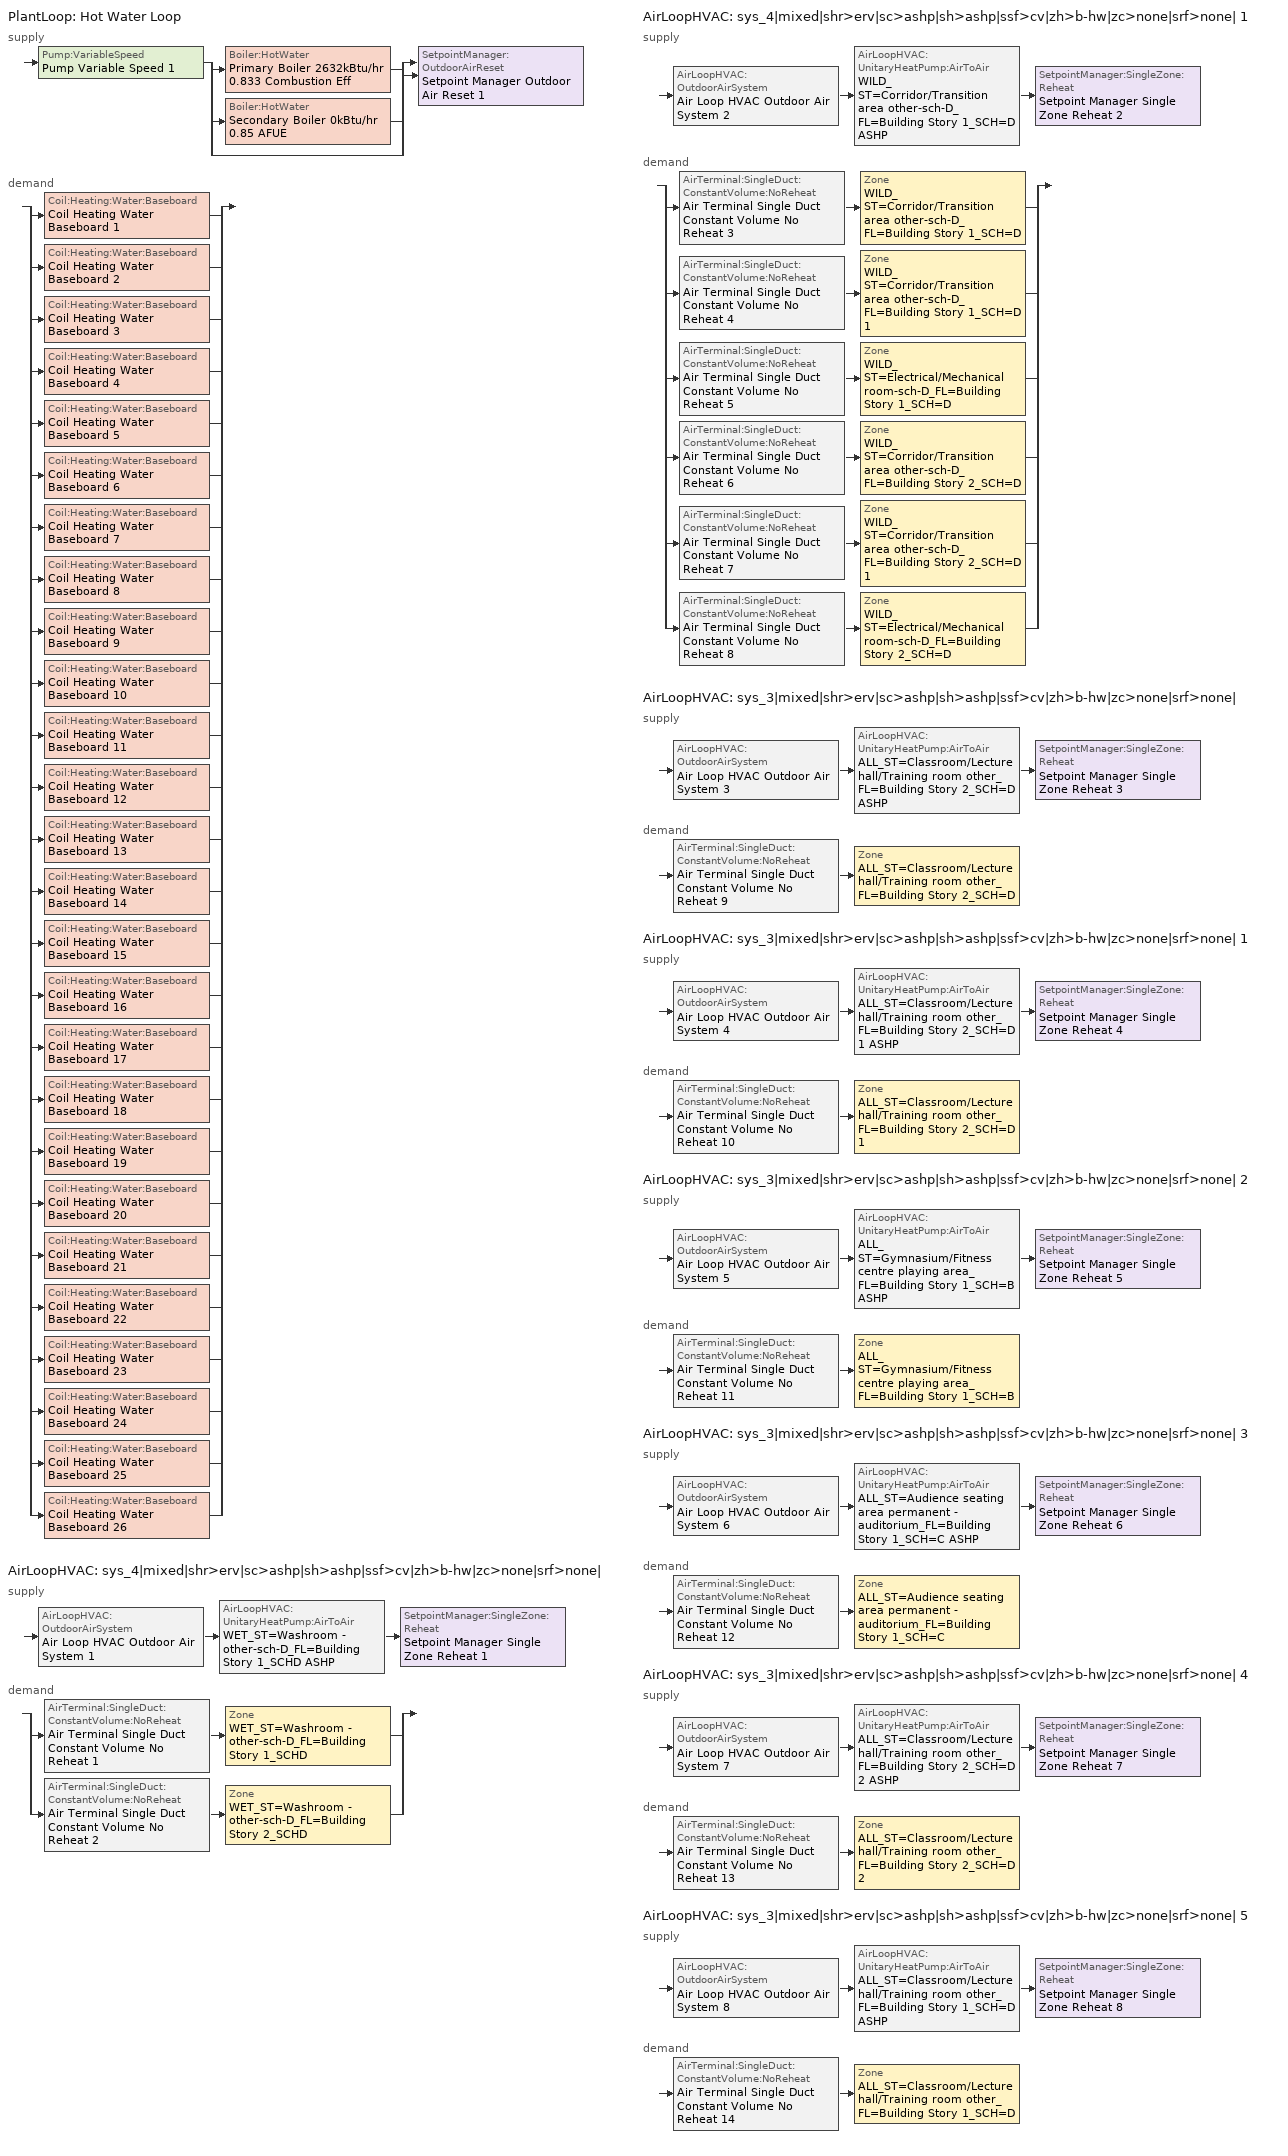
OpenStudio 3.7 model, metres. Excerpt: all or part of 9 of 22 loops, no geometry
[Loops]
PlantLoop 'Hot Water Loop'
 supply: Pump:VariableSpeed 'Pump Variable Speed 1' > split
  | Boiler:HotWater 'Primary Boiler 2632kBtu/hr 0.833 Combustion Eff'
  | Boiler:HotWater 'Secondary Boiler 0kBtu/hr 0.85 AFUE'
  | bypass
  join > SetpointManager:OutdoorAirReset 'Setpoint Manager Outdoor Air Reset 1'
 demand: split
  | Coil:Heating:Water:Baseboard 'Coil Heating Water Baseboard 1'
  | Coil:Heating:Water:Baseboard 'Coil Heating Water Baseboard 2'
  | Coil:Heating:Water:Baseboard 'Coil Heating Water Baseboard 3'
  | Coil:Heating:Water:Baseboard 'Coil Heating Water Baseboard 4'
  | Coil:Heating:Water:Baseboard 'Coil Heating Water Baseboard 5'
  | Coil:Heating:Water:Baseboard 'Coil Heating Water Baseboard 6'
  | Coil:Heating:Water:Baseboard 'Coil Heating Water Baseboard 7'
  | Coil:Heating:Water:Baseboard 'Coil Heating Water Baseboard 8'
  | Coil:Heating:Water:Baseboard 'Coil Heating Water Baseboard 9'
  | Coil:Heating:Water:Baseboard 'Coil Heating Water Baseboard 10'
  | Coil:Heating:Water:Baseboard 'Coil Heating Water Baseboard 11'
  | Coil:Heating:Water:Baseboard 'Coil Heating Water Baseboard 12'
  | Coil:Heating:Water:Baseboard 'Coil Heating Water Baseboard 13'
  | Coil:Heating:Water:Baseboard 'Coil Heating Water Baseboard 14'
  | Coil:Heating:Water:Baseboard 'Coil Heating Water Baseboard 15'
  | Coil:Heating:Water:Baseboard 'Coil Heating Water Baseboard 16'
  | Coil:Heating:Water:Baseboard 'Coil Heating Water Baseboard 17'
  | Coil:Heating:Water:Baseboard 'Coil Heating Water Baseboard 18'
  | Coil:Heating:Water:Baseboard 'Coil Heating Water Baseboard 19'
  | Coil:Heating:Water:Baseboard 'Coil Heating Water Baseboard 20'
  | Coil:Heating:Water:Baseboard 'Coil Heating Water Baseboard 21'
  | Coil:Heating:Water:Baseboard 'Coil Heating Water Baseboard 22'
  | Coil:Heating:Water:Baseboard 'Coil Heating Water Baseboard 23'
  | Coil:Heating:Water:Baseboard 'Coil Heating Water Baseboard 24'
  | Coil:Heating:Water:Baseboard 'Coil Heating Water Baseboard 25'
  | Coil:Heating:Water:Baseboard 'Coil Heating Water Baseboard 26'
AirLoopHVAC 'sys_4|mixed|shr>erv|sc>ashp|sh>ashp|ssf>cv|zh>b-hw|zc>none|srf>none|'
 supply: AirLoopHVAC:OutdoorAirSystem 'Air Loop HVAC Outdoor Air System 1' > AirLoopHVAC:UnitaryHeatPump:AirToAir 'WET_ST=Washroom - other-sch-D_FL=Building Story 1_SCHD ASHP' > SetpointManager:SingleZone:Reheat 'Setpoint Manager Single Zone Reheat 1'
 demand: split
  | AirTerminal:SingleDuct:ConstantVolume:NoReheat 'Air Terminal Single Duct Constant Volume No Reheat 1' > Zone 'WET_ST=Washroom - other-sch-D_FL=Building Story 1_SCHD'
  | AirTerminal:SingleDuct:ConstantVolume:NoReheat 'Air Terminal Single Duct Constant Volume No Reheat 2' > Zone 'WET_ST=Washroom - other-sch-D_FL=Building Story 2_SCHD'
AirLoopHVAC 'sys_4|mixed|shr>erv|sc>ashp|sh>ashp|ssf>cv|zh>b-hw|zc>none|srf>none| 1'
 supply: AirLoopHVAC:OutdoorAirSystem 'Air Loop HVAC Outdoor Air System 2' > AirLoopHVAC:UnitaryHeatPump:AirToAir 'WILD_ST=Corridor/Transition area other-sch-D_FL=Building Story 1_SCH=D ASHP' > SetpointManager:SingleZone:Reheat 'Setpoint Manager Single Zone Reheat 2'
 demand: split
  | AirTerminal:SingleDuct:ConstantVolume:NoReheat 'Air Terminal Single Duct Constant Volume No Reheat 3' > Zone 'WILD_ST=Corridor/Transition area other-sch-D_FL=Building Story 1_SCH=D'
  | AirTerminal:SingleDuct:ConstantVolume:NoReheat 'Air Terminal Single Duct Constant Volume No Reheat 4' > Zone 'WILD_ST=Corridor/Transition area other-sch-D_FL=Building Story 1_SCH=D 1'
  | AirTerminal:SingleDuct:ConstantVolume:NoReheat 'Air Terminal Single Duct Constant Volume No Reheat 5' > Zone 'WILD_ST=Electrical/Mechanical room-sch-D_FL=Building Story 1_SCH=D'
  | AirTerminal:SingleDuct:ConstantVolume:NoReheat 'Air Terminal Single Duct Constant Volume No Reheat 6' > Zone 'WILD_ST=Corridor/Transition area other-sch-D_FL=Building Story 2_SCH=D'
  | AirTerminal:SingleDuct:ConstantVolume:NoReheat 'Air Terminal Single Duct Constant Volume No Reheat 7' > Zone 'WILD_ST=Corridor/Transition area other-sch-D_FL=Building Story 2_SCH=D 1'
  | AirTerminal:SingleDuct:ConstantVolume:NoReheat 'Air Terminal Single Duct Constant Volume No Reheat 8' > Zone 'WILD_ST=Electrical/Mechanical room-sch-D_FL=Building Story 2_SCH=D'
AirLoopHVAC 'sys_3|mixed|shr>erv|sc>ashp|sh>ashp|ssf>cv|zh>b-hw|zc>none|srf>none|'
 supply: AirLoopHVAC:OutdoorAirSystem 'Air Loop HVAC Outdoor Air System 3' > AirLoopHVAC:UnitaryHeatPump:AirToAir 'ALL_ST=Classroom/Lecture hall/Training room other_FL=Building Story 2_SCH=D ASHP' > SetpointManager:SingleZone:Reheat 'Setpoint Manager Single Zone Reheat 3'
 demand: AirTerminal:SingleDuct:ConstantVolume:NoReheat 'Air Terminal Single Duct Constant Volume No Reheat 9' > Zone 'ALL_ST=Classroom/Lecture hall/Training room other_FL=Building Story 2_SCH=D'
AirLoopHVAC 'sys_3|mixed|shr>erv|sc>ashp|sh>ashp|ssf>cv|zh>b-hw|zc>none|srf>none| 1'
 supply: AirLoopHVAC:OutdoorAirSystem 'Air Loop HVAC Outdoor Air System 4' > AirLoopHVAC:UnitaryHeatPump:AirToAir 'ALL_ST=Classroom/Lecture hall/Training room other_FL=Building Story 2_SCH=D 1 ASHP' > SetpointManager:SingleZone:Reheat 'Setpoint Manager Single Zone Reheat 4'
 demand: AirTerminal:SingleDuct:ConstantVolume:NoReheat 'Air Terminal Single Duct Constant Volume No Reheat 10' > Zone 'ALL_ST=Classroom/Lecture hall/Training room other_FL=Building Story 2_SCH=D 1'
AirLoopHVAC 'sys_3|mixed|shr>erv|sc>ashp|sh>ashp|ssf>cv|zh>b-hw|zc>none|srf>none| 2'
 supply: AirLoopHVAC:OutdoorAirSystem 'Air Loop HVAC Outdoor Air System 5' > AirLoopHVAC:UnitaryHeatPump:AirToAir 'ALL_ST=Gymnasium/Fitness centre playing area_FL=Building Story 1_SCH=B ASHP' > SetpointManager:SingleZone:Reheat 'Setpoint Manager Single Zone Reheat 5'
 demand: AirTerminal:SingleDuct:ConstantVolume:NoReheat 'Air Terminal Single Duct Constant Volume No Reheat 11' > Zone 'ALL_ST=Gymnasium/Fitness centre playing area_FL=Building Story 1_SCH=B'
AirLoopHVAC 'sys_3|mixed|shr>erv|sc>ashp|sh>ashp|ssf>cv|zh>b-hw|zc>none|srf>none| 3'
 supply: AirLoopHVAC:OutdoorAirSystem 'Air Loop HVAC Outdoor Air System 6' > AirLoopHVAC:UnitaryHeatPump:AirToAir 'ALL_ST=Audience seating area permanent - auditorium_FL=Building Story 1_SCH=C ASHP' > SetpointManager:SingleZone:Reheat 'Setpoint Manager Single Zone Reheat 6'
 demand: AirTerminal:SingleDuct:ConstantVolume:NoReheat 'Air Terminal Single Duct Constant Volume No Reheat 12' > Zone 'ALL_ST=Audience seating area permanent - auditorium_FL=Building Story 1_SCH=C'
AirLoopHVAC 'sys_3|mixed|shr>erv|sc>ashp|sh>ashp|ssf>cv|zh>b-hw|zc>none|srf>none| 4'
 supply: AirLoopHVAC:OutdoorAirSystem 'Air Loop HVAC Outdoor Air System 7' > AirLoopHVAC:UnitaryHeatPump:AirToAir 'ALL_ST=Classroom/Lecture hall/Training room other_FL=Building Story 2_SCH=D 2 ASHP' > SetpointManager:SingleZone:Reheat 'Setpoint Manager Single Zone Reheat 7'
 demand: AirTerminal:SingleDuct:ConstantVolume:NoReheat 'Air Terminal Single Duct Constant Volume No Reheat 13' > Zone 'ALL_ST=Classroom/Lecture hall/Training room other_FL=Building Story 2_SCH=D 2'
AirLoopHVAC 'sys_3|mixed|shr>erv|sc>ashp|sh>ashp|ssf>cv|zh>b-hw|zc>none|srf>none| 5'
 supply: AirLoopHVAC:OutdoorAirSystem 'Air Loop HVAC Outdoor Air System 8' > AirLoopHVAC:UnitaryHeatPump:AirToAir 'ALL_ST=Classroom/Lecture hall/Training room other_FL=Building Story 1_SCH=D ASHP' > SetpointManager:SingleZone:Reheat 'Setpoint Manager Single Zone Reheat 8'
 demand: AirTerminal:SingleDuct:ConstantVolume:NoReheat 'Air Terminal Single Duct Constant Volume No Reheat 14' > Zone 'ALL_ST=Classroom/Lecture hall/Training room other_FL=Building Story 1_SCH=D'
[Sizing:Zone] Zone Cooling Design Supply Air Temperature Input Method=TemperatureDifference; Zone Cooling Design Supply Air Temperature {C}=14; Zone Cooling Design Supply Air Temperature Difference {deltaC}=11; Zone Heating Design Supply Air Temperature Input Method=TemperatureDifference; Zone Heating Design Supply Air Temperature {C}=40; Zone Heating Design Supply Air Temperature Difference {deltaC}=21; Zone Cooling Design Supply Air Humidity Ratio {kg-H2O/kg-air}=0.0085; Zone Heating Design Supply Air Humidity Ratio {kg-H2O/kg-air}=0.008; Zone Heating Sizing Factor=1.3; Zone Cooling Sizing Factor=1; Cooling Design Air Flow Method=DesignDay; Heating Design Air Flow Method=DesignDay; Account for Dedicated Outdoor Air System=No; Dedicated Outdoor Air System Control Strategy=NeutralSupplyAir; Dedicated Outdoor Air Low Setpoint Temperature for Design {C}=autosize; Dedicated Outdoor Air High Setpoint Temperature for Design {C}=autosize; Zone Load Sizing Method=Sensible Load Only No Latent Load; Zone Latent Cooling Design Supply Air Humidity Ratio Input Method=HumidityRatioDifference; Zone Cooling Design Supply Air Humidity Ratio Difference {kgWater/kgDryAir}=0.005; Zone Latent Heating Design Supply Air Humidity Ratio Input Method=HumidityRatioDifference; Zone Humidification Design Supply Air Humidity Ratio Difference {kgWater/kgDryAir}=0.005
WET_ST=Washroom - other-sch-D_FL=Building Story 1_SCHD; WET_ST=Washroom - other-sch-D_FL=Building Story 2_SCHD; ALL_ST=Classroom/Lecture hall/Training room other_FL=Building Story 2_SCH=D; ALL_ST=Classroom/Lecture hall/Training room other_FL=Building Story 2_SCH=D 1; ALL_ST=Gymnasium/Fitness centre playing area_FL=Building Story 1_SCH=B; ALL_ST=Audience seating area permanent - auditorium_FL=Building Story 1_SCH=C; ALL_ST=Classroom/Lecture hall/Training room other_FL=Building Story 2_SCH=D 2; ALL_ST=Classroom/Lecture hall/Training room other_FL=Building Story 1_SCH=D; WILD_ST=Corridor/Transition area other-sch-D_FL=Building Story 1_SCH=D; WILD_ST=Corridor/Transition area other-sch-D_FL=Building Story 1_SCH=D 1; WILD_ST=Electrical/Mechanical room-sch-D_FL=Building Story 1_SCH=D; WILD_ST=Corridor/Transition area other-sch-D_FL=Building Story 2_SCH=D; WILD_ST=Corridor/Transition area other-sch-D_FL=Building Story 2_SCH=D 1; WILD_ST=Electrical/Mechanical room-sch-D_FL=Building Story 2_SCH=D
[Zone equipment]
WET_ST=Washroom - other-sch-D_FL=Building Story 1_SCHD: Zone HVAC Baseboard Convective Water 1, Air Terminal Single Duct Constant Volume No Reheat 1
WET_ST=Washroom - other-sch-D_FL=Building Story 2_SCHD: Zone HVAC Baseboard Convective Water 2, Air Terminal Single Duct Constant Volume No Reheat 2
ALL_ST=Classroom/Lecture hall/Training room other_FL=Building Story 2_SCH=D: Zone HVAC Baseboard Convective Water 9, Air Terminal Single Duct Constant Volume No Reheat 9
ALL_ST=Classroom/Lecture hall/Training room other_FL=Building Story 2_SCH=D 1: Zone HVAC Baseboard Convective Water 10, Air Terminal Single Duct Constant Volume No Reheat 10
ALL_ST=Gymnasium/Fitness centre playing area_FL=Building Story 1_SCH=B: Zone HVAC Baseboard Convective Water 11, Air Terminal Single Duct Constant Volume No Reheat 11
ALL_ST=Audience seating area permanent - auditorium_FL=Building Story 1_SCH=C: Zone HVAC Baseboard Convective Water 12, Air Terminal Single Duct Constant Volume No Reheat 12
ALL_ST=Classroom/Lecture hall/Training room other_FL=Building Story 2_SCH=D 2: Zone HVAC Baseboard Convective Water 13, Air Terminal Single Duct Constant Volume No Reheat 13
ALL_ST=Classroom/Lecture hall/Training room other_FL=Building Story 1_SCH=D: Zone HVAC Baseboard Convective Water 14, Air Terminal Single Duct Constant Volume No Reheat 14
WILD_ST=Corridor/Transition area other-sch-D_FL=Building Story 1_SCH=D: Zone HVAC Baseboard Convective Water 3, Air Terminal Single Duct Constant Volume No Reheat 3
WILD_ST=Corridor/Transition area other-sch-D_FL=Building Story 1_SCH=D 1: Zone HVAC Baseboard Convective Water 4, Air Terminal Single Duct Constant Volume No Reheat 4
WILD_ST=Electrical/Mechanical room-sch-D_FL=Building Story 1_SCH=D: Zone HVAC Baseboard Convective Water 5, Air Terminal Single Duct Constant Volume No Reheat 5
WILD_ST=Corridor/Transition area other-sch-D_FL=Building Story 2_SCH=D: Zone HVAC Baseboard Convective Water 6, Air Terminal Single Duct Constant Volume No Reheat 6
WILD_ST=Corridor/Transition area other-sch-D_FL=Building Story 2_SCH=D 1: Zone HVAC Baseboard Convective Water 7, Air Terminal Single Duct Constant Volume No Reheat 7
WILD_ST=Electrical/Mechanical room-sch-D_FL=Building Story 2_SCH=D: Zone HVAC Baseboard Convective Water 8, Air Terminal Single Duct Constant Volume No Reheat 8
[PlantLoop]
Hot Water Loop: Fluid Type=Water; Glycol Concentration=0; Plant Loop Volume {m3}=Autocalculate; Load Distribution Scheme=Optimal
[Sizing:Plant]
Hot Water Loop: Loop Type=Heating; Design Loop Exit Temperature {C}=82; Loop Design Temperature Difference {deltaC}=16; Sizing Option=NonCoincident; Zone Timesteps in Averaging Window=1; Coincident Sizing Factor Mode=None
[Pump:VariableSpeed]
Pump Variable Speed 1: Rated Pump Head {Pa}=210100; Motor Efficiency=0.895; Pump Control Type=Intermittent; Skin Loss Radiative Fraction=0.5; Design Power Sizing Method=PowerPerFlowPerPressure; Design Electric Power per Unit Flow Rate {W/(m3/s)}=348701.1; Design Shaft Power per Unit Flow Rate per Unit Head {W-s/m3-Pa}=1.28205; Design Minimum Flow Rate Fraction=0
[Boiler:HotWater] Fuel Type=NaturalGas; Normalized Boiler Efficiency Curve=BOILER-EFFFPLR-NECB2011; Water Outlet Upper Temperature Limit {C}=99; On Cycle Parasitic Electric Load {W}=0; Off Cycle Parasitic Fuel Load {W}=0; Sizing Factor=1
Name | Nominal Capacity {W} | Nominal Thermal Efficiency | Minimum Part Load Ratio | Boiler Flow Mode
Primary Boiler 2632kBtu/hr 0.833 Combustion Eff | 771371 | 0.826 | 0.25 | LeavingSetpointModulated
Secondary Boiler 0kBtu/hr 0.85 AFUE | 0.001 | 0.85 |  | ConstantFlow
[SetpointManager:OutdoorAirReset]
Setpoint Manager Outdoor Air Reset 1: Control Variable=Temperature; Setpoint at Outdoor Low Temperature {C}=82; Outdoor Low Temperature {C}=-16; Setpoint at Outdoor High Temperature {C}=60; Outdoor High Temperature {C}=0; Setpoint Node or NodeList=Hot Water Loop Supply Outlet Node
[AirLoopHVAC] Design Supply Air Flow Rate {m3/s}=autosize; Design Return Air Flow Fraction of Supply Air Flow=1
Name | Availability Schedule
sys_4|mixed|shr>erv|sc>ashp|sh>ashp|ssf>cv|zh>b-hw|zc>none|srf>none| | sys_4|mixed|shr>none|sc>ashp|sh>ashp|ssf>cv|zh>b-hw|zc>none|srf>none| Occ Sch
sys_4|mixed|shr>erv|sc>ashp|sh>ashp|ssf>cv|zh>b-hw|zc>none|srf>none| 1 | sys_4|mixed|shr>none|sc>ashp|sh>ashp|ssf>cv|zh>b-hw|zc>none|srf>none| 1 Occ Sch
sys_3|mixed|shr>erv|sc>ashp|sh>ashp|ssf>cv|zh>b-hw|zc>none|srf>none| | sys_3|mixed|shr>none|sc>ashp|sh>ashp|ssf>cv|zh>b-hw|zc>none|srf>none| Occ Sch
sys_3|mixed|shr>erv|sc>ashp|sh>ashp|ssf>cv|zh>b-hw|zc>none|srf>none| 1 | sys_3|mixed|shr>none|sc>ashp|sh>ashp|ssf>cv|zh>b-hw|zc>none|srf>none| 1 Occ Sch
sys_3|mixed|shr>erv|sc>ashp|sh>ashp|ssf>cv|zh>b-hw|zc>none|srf>none| 2 | sys_3|mixed|shr>none|sc>ashp|sh>ashp|ssf>cv|zh>b-hw|zc>none|srf>none| 2 Occ Sch
sys_3|mixed|shr>erv|sc>ashp|sh>ashp|ssf>cv|zh>b-hw|zc>none|srf>none| 3 | sys_3|mixed|shr>none|sc>ashp|sh>ashp|ssf>cv|zh>b-hw|zc>none|srf>none| 3 Occ Sch
sys_3|mixed|shr>erv|sc>ashp|sh>ashp|ssf>cv|zh>b-hw|zc>none|srf>none| 4 | sys_3|mixed|shr>none|sc>ashp|sh>ashp|ssf>cv|zh>b-hw|zc>none|srf>none| 4 Occ Sch
sys_3|mixed|shr>erv|sc>ashp|sh>ashp|ssf>cv|zh>b-hw|zc>none|srf>none| 5 | sys_3|mixed|shr>none|sc>ashp|sh>ashp|ssf>cv|zh>b-hw|zc>none|srf>none| 5 Occ Sch
[Sizing:System] Type of Load to Size On=Sensible; Design Outdoor Air Flow Rate {m3/s}=Autosize; Central Heating Maximum System Air Flow Ratio=1; Preheat Design Temperature {C}=7; Preheat Design Humidity Ratio {kg-H2O/kg-Air}=0.008; Precool Design Temperature {C}=13; Precool Design Humidity Ratio {kg-H2O/kg-Air}=0.008; Central Cooling Design Supply Air Temperature {C}=13; Central Heating Design Supply Air Temperature {C}=43; Sizing Option=NonCoincident; 100% Outdoor Air in Cooling=No; 100% Outdoor Air in Heating=No; Central Cooling Design Supply Air Humidity Ratio {kg-H2O/kg-Air}=0.0085; Central Heating Design Supply Air Humidity Ratio {kg-H2O/kg-Air}=0.008; Cooling Design Air Flow Method=DesignDay; Cooling Design Air Flow Rate {m3/s}=0; Heating Design Air Flow Method=DesignDay; Heating Design Air Flow Rate {m3/s}=0; System Outdoor Air Method=ZoneSum; Zone Maximum Outdoor Air Fraction=1; Cooling Supply Air Flow Rate Per Floor Area {m3/s-m2}=0.00996765; Cooling Fraction of Autosized Cooling Supply Air Flow Rate=1; Cooling Supply Air Flow Rate Per Unit Cooling Capacity {m3/s-W}=3.94755e-05; Heating Supply Air Flow Rate Per Floor Area {m3/s-m2}=0.00996765; Heating Fraction of Autosized Heating Supply Air Flow Rate=1; Heating Fraction of Autosized Cooling Supply Air Flow Rate=1; Heating Supply Air Flow Rate Per Unit Heating Capacity {m3/s-W}=3.15882e-05; Cooling Design Capacity Method=CoolingDesignCapacity; Cooling Design Capacity {W}=autosize; Cooling Design Capacity Per Floor Area {W/m2}=234.7; Fraction of Autosized Cooling Design Capacity=1; Heating Design Capacity Method=HeatingDesignCapacity; Heating Design Capacity {W}=autosize; Heating Design Capacity Per Floor Area {W/m2}=157; Fraction of Autosized Heating Design Capacity=1; Central Cooling Capacity Control Method=OnOff; Occupant Diversity=autosize
sys_4|mixed|shr>erv|sc>ashp|sh>ashp|ssf>cv|zh>b-hw|zc>none|srf>none|; sys_4|mixed|shr>erv|sc>ashp|sh>ashp|ssf>cv|zh>b-hw|zc>none|srf>none| 1; sys_3|mixed|shr>erv|sc>ashp|sh>ashp|ssf>cv|zh>b-hw|zc>none|srf>none|; sys_3|mixed|shr>erv|sc>ashp|sh>ashp|ssf>cv|zh>b-hw|zc>none|srf>none| 1; sys_3|mixed|shr>erv|sc>ashp|sh>ashp|ssf>cv|zh>b-hw|zc>none|srf>none| 2; sys_3|mixed|shr>erv|sc>ashp|sh>ashp|ssf>cv|zh>b-hw|zc>none|srf>none| 3; sys_3|mixed|shr>erv|sc>ashp|sh>ashp|ssf>cv|zh>b-hw|zc>none|srf>none| 4; sys_3|mixed|shr>erv|sc>ashp|sh>ashp|ssf>cv|zh>b-hw|zc>none|srf>none| 5
[Fan:OnOff] Availability Schedule=Always On Discrete; Fan Total Efficiency=0.39975; Maximum Flow Rate {m3/s}=autosize; Motor Efficiency=0.615; Motor In Airstream Fraction=1
Name | Pressure Rise {Pa} | Fan Power Ratio Function of Speed Ratio Curve | Fan Efficiency Ratio Function of Speed Ratio Curve
Fan On Off 1 | 622.722 | Fan On Off Power Curve | Fan On Off Efficiency Curve
Fan On Off 2 | 1110.94 | Fan On Off Power Curve 1 | Fan On Off Efficiency Curve 1
Fan On Off 3 | 1110.94 | Fan On Off Power Curve 2 | Fan On Off Efficiency Curve 2
Fan On Off 4 | 622.722 | Fan On Off Power Curve 3 | Fan On Off Efficiency Curve 3
Fan On Off 5 | 1110.94 | Fan On Off Power Curve 4 | Fan On Off Efficiency Curve 4
Fan On Off 6 | 1018.77 | Fan On Off Power Curve 5 | Fan On Off Efficiency Curve 5
Fan On Off 7 | 622.722 | Fan On Off Power Curve 6 | Fan On Off Efficiency Curve 6
Fan On Off 8 | 1110.94 | Fan On Off Power Curve 7 | Fan On Off Efficiency Curve 7
[Coil:Cooling:DX:SingleSpeed] Availability Schedule=Always On Discrete; Rated Total Cooling Capacity {W}=autosize; Rated Sensible Heat Ratio=autosize; Rated Air Flow Rate {m3/s}=autosize; Rated Evaporator Fan Power Per Volume Flow Rate 2017 {W/(m3/s)}=773.3; Rated Evaporator Fan Power Per Volume Flow Rate 2023 {W/(m3/s)}=934.4; Total Cooling Capacity Function of Temperature Curve=DXCOOL-NECB2011-REF-CAPFT; Total Cooling Capacity Function of Flow Fraction Curve=DXCOOL-NECB2011-REF-CAPFFLOW; Energy Input Ratio Function of Temperature Curve=DXCOOL-NECB2011-REF-COOLEIRFT; Energy Input Ratio Function of Flow Fraction Curve=DXCOOL-NECB2011-REF-COOLEIRFFLOW; Part Load Fraction Correlation Curve=DXCOOL-NECB2011-REF-COOLPLFFPLR; Minimum Outdoor Dry-Bulb Temperature for Compressor Operation {C}=-25; Nominal Time for Condensate Removal to Begin {s}=0; Ratio of Initial Moisture Evaporation Rate and Steady State Latent Capacity=0; Maximum Cycling Rate {cycles/hr}=0; Latent Capacity Time Constant {s}=0; Condenser Type=AirCooled; Evaporative Condenser Effectiveness=0.9; Evaporative Condenser Air Flow Rate {m3/s}=autosize; Evaporative Condenser Pump Rated Power Consumption {W}=autosize; Crankcase Heater Capacity {W}=0; Maximum Outdoor Dry-Bulb Temperature for Crankcase Heater Operation {C}=10; Basin Heater Capacity {W/K}=0; Basin Heater Setpoint Temperature {C}=2
Name | Rated COP {W/W}
CoilCoolingDXSingleSpeed_ashp 194kBtu/hr 10.6EER | 3.66654
CoilCoolingDXSingleSpeed_ashp 1 449kBtu/hr 9.5EER; CoilCoolingDXSingleSpeed_ashp 2 400kBtu/hr 9.5EER; CoilCoolingDXSingleSpeed_ashp 4 310kBtu/hr 9.5EER; CoilCoolingDXSingleSpeed_ashp 5 700kBtu/hr 9.5EER; CoilCoolingDXSingleSpeed_ashp 7 323kBtu/hr 9.5EER | 3.3002
CoilCoolingDXSingleSpeed_ashp 3 89kBtu/hr 11EER; CoilCoolingDXSingleSpeed_ashp 6 111kBtu/hr 11EER | 3.79975
[Coil:Heating:DX:SingleSpeed] Availability Schedule=Always On Discrete; Rated Air Flow Rate {m3/s}=Autosize; Rated Supply Fan Power Per Volume Flow Rate 2017 {W/(m3/s)}=773.3; Rated Supply Fan Power Per Volume Flow Rate 2023 {W/(m3/s)}=934.4; Total Heating Capacity Function of Temperature Curve=DXHEAT-NECB2011-REF-CAPFT; Total Heating Capacity Function of Flow Fraction Curve=DXHEAT-NECB2011-REF-CAPFFLOW; Energy Input Ratio Function of Temperature Curve=DXHEAT-NECB2011-REF-EIRFT; Energy Input Ratio Function of Flow Fraction Curve=DXHEAT-NECB2011-REF-EIRFFLOW; Part Load Fraction Correlation Curve=DXHEAT-NECB2011-REF-PLFFPLR; Minimum Outdoor Dry-Bulb Temperature for Compressor Operation {C}=-10; Defrost Strategy=Resistive; Defrost Control=Timed; Defrost Time Period Fraction=0.166667; Resistive Defrost Heater Capacity {W}=2000
Name | Rated Total Heating Capacity {W} | Rated COP {W/W}
CoilHeatingDXSingleSpeed_ashp 140 Clg kBtu/hr 3.2COPH | 41175.1 | 3.46494
CoilHeatingDXSingleSpeed_ashp 1 325 Clg kBtu/hr 3.2COPH | 95278.4 | 3.55237
CoilHeatingDXSingleSpeed_ashp 2 290 Clg kBtu/hr 3.2COPH | 85014.4 | 3.53578
CoilHeatingDXSingleSpeed_ashp 3 65 Clg kBtu/hr 3.1COPH | 18905.1 | 3.3218
CoilHeatingDXSingleSpeed_ashp 4 225 Clg kBtu/hr 3.2COPH | 65801.6 | 3.50473
CoilHeatingDXSingleSpeed_ashp 5 507 Clg kBtu/hr 3.2COPH | 148661 | 3.63864
CoilHeatingDXSingleSpeed_ashp 6 80 Clg kBtu/hr 3.3COPH | 23502.8 | 3.54377
CoilHeatingDXSingleSpeed_ashp 7 234 Clg kBtu/hr 3.2COPH | 68517 | 3.50912
[Controller:OutdoorAir] Minimum Outdoor Air Flow Rate {m3/s}=autosize; Maximum Outdoor Air Flow Rate {m3/s}=Autosize; Economizer Control Type=DifferentialEnthalpy; Economizer Control Action Type=ModulateFlow; Lockout Type=NoLockout; Minimum Limit Type=FixedMinimum; High Humidity Control=No; Heat Recovery Bypass Control Type=BypassWhenOAFlowGreaterThanMinimum; Economizer Operation Staging=InterlockedWithMechanicalCooling
Name | Minimum Outdoor Air Schedule | Controller Mechanical Ventilation
Controller Outdoor Air 1 | sys_4|mixed|shr>none|sc>ashp|sh>ashp|ssf>cv|zh>b-hw|zc>none|srf>none| Occ Sch | Controller Mechanical Ventilation 1
Controller Outdoor Air 2 | sys_4|mixed|shr>none|sc>ashp|sh>ashp|ssf>cv|zh>b-hw|zc>none|srf>none| 1 Occ Sch | Controller Mechanical Ventilation 2
Controller Outdoor Air 3 | sys_3|mixed|shr>none|sc>ashp|sh>ashp|ssf>cv|zh>b-hw|zc>none|srf>none| Occ Sch | Controller Mechanical Ventilation 3
Controller Outdoor Air 4 | sys_3|mixed|shr>none|sc>ashp|sh>ashp|ssf>cv|zh>b-hw|zc>none|srf>none| 1 Occ Sch | Controller Mechanical Ventilation 4
Controller Outdoor Air 5 | sys_3|mixed|shr>none|sc>ashp|sh>ashp|ssf>cv|zh>b-hw|zc>none|srf>none| 2 Occ Sch | Controller Mechanical Ventilation 5
Controller Outdoor Air 6 | sys_3|mixed|shr>none|sc>ashp|sh>ashp|ssf>cv|zh>b-hw|zc>none|srf>none| 3 Occ Sch | Controller Mechanical Ventilation 6
Controller Outdoor Air 7 | sys_3|mixed|shr>none|sc>ashp|sh>ashp|ssf>cv|zh>b-hw|zc>none|srf>none| 4 Occ Sch | Controller Mechanical Ventilation 7
Controller Outdoor Air 8 | sys_3|mixed|shr>none|sc>ashp|sh>ashp|ssf>cv|zh>b-hw|zc>none|srf>none| 5 Occ Sch | Controller Mechanical Ventilation 8
[Controller:MechanicalVentilation] Availability Schedule=Always On Discrete; System Outdoor Air Method=ZoneSum
Controller Mechanical Ventilation 1; Controller Mechanical Ventilation 2; Controller Mechanical Ventilation 3; Controller Mechanical Ventilation 4; Controller Mechanical Ventilation 5; Controller Mechanical Ventilation 6; Controller Mechanical Ventilation 7; Controller Mechanical Ventilation 8
[AirLoopHVAC:OutdoorAirSystem]
Name | Controller
Air Loop HVAC Outdoor Air System 1 | Controller Outdoor Air 1
Air Loop HVAC Outdoor Air System 2 | Controller Outdoor Air 2
Air Loop HVAC Outdoor Air System 3 | Controller Outdoor Air 3
Air Loop HVAC Outdoor Air System 4 | Controller Outdoor Air 4
Air Loop HVAC Outdoor Air System 5 | Controller Outdoor Air 5
Air Loop HVAC Outdoor Air System 6 | Controller Outdoor Air 6
Air Loop HVAC Outdoor Air System 7 | Controller Outdoor Air 7
Air Loop HVAC Outdoor Air System 8 | Controller Outdoor Air 8
[Coil:Heating:Electric] Availability Schedule=Always On Discrete
Coil Heating Electric 1; Coil Heating Electric 2; Coil Heating Electric 3; Coil Heating Electric 4; Coil Heating Electric 5; Coil Heating Electric 6; Coil Heating Electric 7; Coil Heating Electric 8
[AirLoopHVAC:UnitaryHeatPump:AirToAir] Availability Schedule=Always On Discrete; Supply Air Flow Rate During Cooling Operation {m3/s}=Autosize; Supply Air Flow Rate During Heating Operation {m3/s}=Autosize; Maximum Supply Air Temperature from Supplemental Heater {C}=Autosize
Name | Controlling Zone or Thermostat Location | Supply Air Fan | Heating Coil | Cooling Coil | Supplemental Heating Coil | Supply Air Fan Operating Mode Schedule
WET_ST=Washroom - other-sch-D_FL=Building Story 1_SCHD ASHP | WET_ST=Washroom - other-sch-D_FL=Building Story 1_SCHD | Fan On Off 1 | CoilHeatingDXSingleSpeed_ashp 140 Clg kBtu/hr 3.2COPH | CoilCoolingDXSingleSpeed_ashp 194kBtu/hr 10.6EER | Coil Heating Electric 1 | sys_4|mixed|shr>none|sc>ashp|sh>ashp|ssf>cv|zh>b-hw|zc>none|srf>none| Occ Sch
WILD_ST=Corridor/Transition area other-sch-D_FL=Building Story 1_SCH=D ASHP | WILD_ST=Corridor/Transition area other-sch-D_FL=Building Story 1_SCH=D | Fan On Off 2 | CoilHeatingDXSingleSpeed_ashp 1 325 Clg kBtu/hr 3.2COPH | CoilCoolingDXSingleSpeed_ashp 1 449kBtu/hr 9.5EER | Coil Heating Electric 2 | sys_4|mixed|shr>none|sc>ashp|sh>ashp|ssf>cv|zh>b-hw|zc>none|srf>none| 1 Occ Sch
ALL_ST=Classroom/Lecture hall/Training room other_FL=Building Story 2_SCH=D ASHP | ALL_ST=Classroom/Lecture hall/Training room other_FL=Building Story 2_SCH=D | Fan On Off 3 | CoilHeatingDXSingleSpeed_ashp 2 290 Clg kBtu/hr 3.2COPH | CoilCoolingDXSingleSpeed_ashp 2 400kBtu/hr 9.5EER | Coil Heating Electric 3 | sys_3|mixed|shr>none|sc>ashp|sh>ashp|ssf>cv|zh>b-hw|zc>none|srf>none| Occ Sch
ALL_ST=Classroom/Lecture hall/Training room other_FL=Building Story 2_SCH=D 1 ASHP | ALL_ST=Classroom/Lecture hall/Training room other_FL=Building Story 2_SCH=D 1 | Fan On Off 4 | CoilHeatingDXSingleSpeed_ashp 3 65 Clg kBtu/hr 3.1COPH | CoilCoolingDXSingleSpeed_ashp 3 89kBtu/hr 11EER | Coil Heating Electric 4 | sys_3|mixed|shr>none|sc>ashp|sh>ashp|ssf>cv|zh>b-hw|zc>none|srf>none| 1 Occ Sch
ALL_ST=Gymnasium/Fitness centre playing area_FL=Building Story 1_SCH=B ASHP | ALL_ST=Gymnasium/Fitness centre playing area_FL=Building Story 1_SCH=B | Fan On Off 5 | CoilHeatingDXSingleSpeed_ashp 4 225 Clg kBtu/hr 3.2COPH | CoilCoolingDXSingleSpeed_ashp 4 310kBtu/hr 9.5EER | Coil Heating Electric 5 | sys_3|mixed|shr>none|sc>ashp|sh>ashp|ssf>cv|zh>b-hw|zc>none|srf>none| 2 Occ Sch
ALL_ST=Audience seating area permanent - auditorium_FL=Building Story 1_SCH=C ASHP | ALL_ST=Audience seating area permanent - auditorium_FL=Building Story 1_SCH=C | Fan On Off 6 | CoilHeatingDXSingleSpeed_ashp 5 507 Clg kBtu/hr 3.2COPH | CoilCoolingDXSingleSpeed_ashp 5 700kBtu/hr 9.5EER | Coil Heating Electric 6 | sys_3|mixed|shr>none|sc>ashp|sh>ashp|ssf>cv|zh>b-hw|zc>none|srf>none| 3 Occ Sch
ALL_ST=Classroom/Lecture hall/Training room other_FL=Building Story 2_SCH=D 2 ASHP | ALL_ST=Classroom/Lecture hall/Training room other_FL=Building Story 2_SCH=D 2 | Fan On Off 7 | CoilHeatingDXSingleSpeed_ashp 6 80 Clg kBtu/hr 3.3COPH | CoilCoolingDXSingleSpeed_ashp 6 111kBtu/hr 11EER | Coil Heating Electric 7 | sys_3|mixed|shr>none|sc>ashp|sh>ashp|ssf>cv|zh>b-hw|zc>none|srf>none| 4 Occ Sch
ALL_ST=Classroom/Lecture hall/Training room other_FL=Building Story 1_SCH=D ASHP | ALL_ST=Classroom/Lecture hall/Training room other_FL=Building Story 1_SCH=D | Fan On Off 8 | CoilHeatingDXSingleSpeed_ashp 7 234 Clg kBtu/hr 3.2COPH | CoilCoolingDXSingleSpeed_ashp 7 323kBtu/hr 9.5EER | Coil Heating Electric 8 | sys_3|mixed|shr>none|sc>ashp|sh>ashp|ssf>cv|zh>b-hw|zc>none|srf>none| 5 Occ Sch
[SetpointManager:SingleZone:Reheat] Minimum Supply Air Temperature {C}=13; Maximum Supply Air Temperature {C}=43
Name | Control Zone | Setpoint Node or NodeList
Setpoint Manager Single Zone Reheat 1 | WET_ST=Washroom - other-sch-D_FL=Building Story 1_SCHD | sys_4|mixed|shr>erv|sc>ashp|sh>ashp|ssf>cv|zh>b-hw|zc>none|srf>none| Supply Outlet Node
Setpoint Manager Single Zone Reheat 2 | WILD_ST=Corridor/Transition area other-sch-D_FL=Building Story 1_SCH=D | sys_4|mixed|shr>erv|sc>ashp|sh>ashp|ssf>cv|zh>b-hw|zc>none|srf>none| 1 Supply Outlet Node
Setpoint Manager Single Zone Reheat 3 | ALL_ST=Classroom/Lecture hall/Training room other_FL=Building Story 2_SCH=D | sys_3|mixed|shr>erv|sc>ashp|sh>ashp|ssf>cv|zh>b-hw|zc>none|srf>none| Supply Outlet Node
Setpoint Manager Single Zone Reheat 4 | ALL_ST=Classroom/Lecture hall/Training room other_FL=Building Story 2_SCH=D 1 | sys_3|mixed|shr>erv|sc>ashp|sh>ashp|ssf>cv|zh>b-hw|zc>none|srf>none| 1 Supply Outlet Node
Setpoint Manager Single Zone Reheat 5 | ALL_ST=Gymnasium/Fitness centre playing area_FL=Building Story 1_SCH=B | sys_3|mixed|shr>erv|sc>ashp|sh>ashp|ssf>cv|zh>b-hw|zc>none|srf>none| 2 Supply Outlet Node
Setpoint Manager Single Zone Reheat 6 | ALL_ST=Audience seating area permanent - auditorium_FL=Building Story 1_SCH=C | sys_3|mixed|shr>erv|sc>ashp|sh>ashp|ssf>cv|zh>b-hw|zc>none|srf>none| 3 Supply Outlet Node
Setpoint Manager Single Zone Reheat 7 | ALL_ST=Classroom/Lecture hall/Training room other_FL=Building Story 2_SCH=D 2 | sys_3|mixed|shr>erv|sc>ashp|sh>ashp|ssf>cv|zh>b-hw|zc>none|srf>none| 4 Supply Outlet Node
Setpoint Manager Single Zone Reheat 8 | ALL_ST=Classroom/Lecture hall/Training room other_FL=Building Story 1_SCH=D | sys_3|mixed|shr>erv|sc>ashp|sh>ashp|ssf>cv|zh>b-hw|zc>none|srf>none| 5 Supply Outlet Node
[Coil:Heating:Water:Baseboard] Heating Design Capacity Method=HeatingDesignCapacity; Heating Design Capacity {W}=autosize; Heating Design Capacity Per Floor Area {W/m2}=0; Fraction of Autosized Heating Design Capacity=0.8
Coil Heating Water Baseboard 1; Coil Heating Water Baseboard 2; Coil Heating Water Baseboard 3; Coil Heating Water Baseboard 4; Coil Heating Water Baseboard 5; Coil Heating Water Baseboard 6; Coil Heating Water Baseboard 7; Coil Heating Water Baseboard 8; Coil Heating Water Baseboard 9; Coil Heating Water Baseboard 10; Coil Heating Water Baseboard 11; Coil Heating Water Baseboard 12; Coil Heating Water Baseboard 13; Coil Heating Water Baseboard 14; Coil Heating Water Baseboard 15; Coil Heating Water Baseboard 16; Coil Heating Water Baseboard 17; Coil Heating Water Baseboard 18; Coil Heating Water Baseboard 19; Coil Heating Water Baseboard 20; Coil Heating Water Baseboard 21; Coil Heating Water Baseboard 22; Coil Heating Water Baseboard 23; Coil Heating Water Baseboard 24; Coil Heating Water Baseboard 25; Coil Heating Water Baseboard 26
[ZoneHVAC:Baseboard:Convective:Water] Availability Schedule=Always On Discrete
Name | Heating Coil
Zone HVAC Baseboard Convective Water 1 | Coil Heating Water Baseboard 1
Zone HVAC Baseboard Convective Water 2 | Coil Heating Water Baseboard 2
Zone HVAC Baseboard Convective Water 3 | Coil Heating Water Baseboard 3
Zone HVAC Baseboard Convective Water 4 | Coil Heating Water Baseboard 4
Zone HVAC Baseboard Convective Water 5 | Coil Heating Water Baseboard 5
Zone HVAC Baseboard Convective Water 6 | Coil Heating Water Baseboard 6
Zone HVAC Baseboard Convective Water 7 | Coil Heating Water Baseboard 7
Zone HVAC Baseboard Convective Water 8 | Coil Heating Water Baseboard 8
Zone HVAC Baseboard Convective Water 9 | Coil Heating Water Baseboard 9
Zone HVAC Baseboard Convective Water 10 | Coil Heating Water Baseboard 10
Zone HVAC Baseboard Convective Water 11 | Coil Heating Water Baseboard 11
Zone HVAC Baseboard Convective Water 12 | Coil Heating Water Baseboard 12
Zone HVAC Baseboard Convective Water 13 | Coil Heating Water Baseboard 13
Zone HVAC Baseboard Convective Water 14 | Coil Heating Water Baseboard 14
Zone HVAC Baseboard Convective Water 15 | Coil Heating Water Baseboard 15
Zone HVAC Baseboard Convective Water 16 | Coil Heating Water Baseboard 16
Zone HVAC Baseboard Convective Water 17 | Coil Heating Water Baseboard 17
Zone HVAC Baseboard Convective Water 18 | Coil Heating Water Baseboard 18
Zone HVAC Baseboard Convective Water 19 | Coil Heating Water Baseboard 19
Zone HVAC Baseboard Convective Water 20 | Coil Heating Water Baseboard 20
Zone HVAC Baseboard Convective Water 21 | Coil Heating Water Baseboard 21
Zone HVAC Baseboard Convective Water 22 | Coil Heating Water Baseboard 22
Zone HVAC Baseboard Convective Water 23 | Coil Heating Water Baseboard 23
Zone HVAC Baseboard Convective Water 24 | Coil Heating Water Baseboard 24
Zone HVAC Baseboard Convective Water 25 | Coil Heating Water Baseboard 25
Zone HVAC Baseboard Convective Water 26 | Coil Heating Water Baseboard 26
[AirTerminal:SingleDuct:ConstantVolume:NoReheat] Availability Schedule=Always On Discrete; Maximum Air Flow Rate {m3/s}=AutoSize
Air Terminal Single Duct Constant Volume No Reheat 1; Air Terminal Single Duct Constant Volume No Reheat 2; Air Terminal Single Duct Constant Volume No Reheat 3; Air Terminal Single Duct Constant Volume No Reheat 4; Air Terminal Single Duct Constant Volume No Reheat 5; Air Terminal Single Duct Constant Volume No Reheat 6; Air Terminal Single Duct Constant Volume No Reheat 7; Air Terminal Single Duct Constant Volume No Reheat 8; Air Terminal Single Duct Constant Volume No Reheat 9; Air Terminal Single Duct Constant Volume No Reheat 10; Air Terminal Single Duct Constant Volume No Reheat 11; Air Terminal Single Duct Constant Volume No Reheat 12; Air Terminal Single Duct Constant Volume No Reheat 13; Air Terminal Single Duct Constant Volume No Reheat 14
[HeatExchanger:AirToAir:SensibleAndLatent] Availability Schedule=Always On Discrete; Nominal Supply Air Flow Rate {m3/s}=autosize; Sensible Effectiveness at 100% Heating Air Flow=0.5; Latent Effectiveness at 100% Heating Air Flow=0.5; Sensible Effectiveness at 75% Heating Air Flow=0.5; Latent Effectiveness at 75% Heating Air Flow=0.5; Sensible Effectiveness at 100% Cooling Air Flow=0.5; Latent Effectiveness at 100% Cooling Air Flow=0.5; Sensible Effectiveness at 75% Cooling Air Flow=0.5; Latent Effectiveness at 75% Cooling Air Flow=0.5; Supply Air Outlet Temperature Control=Yes; Heat Exchanger Type=Rotary; Frost Control Type=ExhaustOnly; Threshold Temperature {C}=-23.3; Initial Defrost Time Fraction=0.167; Rate of Defrost Time Fraction Increase {1/K}=1.44; Economizer Lockout=Yes
Name | Nominal Electric Power {W}
sys_3|mixed|shr>none|sc>ashp|sh>ashp|ssf>cv|zh>b-hw|zc>none|srf>none| ERV; sys_3|mixed|shr>none|sc>ashp|sh>ashp|ssf>cv|zh>b-hw|zc>none|srf>none| 15 ERV; sys_3|mixed|shr>none|sc>ashp|sh>ashp|ssf>cv|zh>b-hw|zc>none|srf>none| 5 ERV; sys_3|mixed|shr>none|sc>ashp|sh>ashp|ssf>cv|zh>b-hw|zc>none|srf>none| 7 ERV | 3961.89
sys_3|mixed|shr>none|sc>ashp|sh>ashp|ssf>cv|zh>b-hw|zc>none|srf>none| 1 ERV; sys_3|mixed|shr>none|sc>ashp|sh>ashp|ssf>cv|zh>b-hw|zc>none|srf>none| 14 ERV; sys_3|mixed|shr>none|sc>ashp|sh>ashp|ssf>cv|zh>b-hw|zc>none|srf>none| 16 ERV; sys_3|mixed|shr>none|sc>ashp|sh>ashp|ssf>cv|zh>b-hw|zc>none|srf>none| 4 ERV | 861.901
sys_3|mixed|shr>none|sc>ashp|sh>ashp|ssf>cv|zh>b-hw|zc>none|srf>none| 10 ERV; sys_3|mixed|shr>none|sc>ashp|sh>ashp|ssf>cv|zh>b-hw|zc>none|srf>none| 9 ERV | 321.472
sys_3|mixed|shr>none|sc>ashp|sh>ashp|ssf>cv|zh>b-hw|zc>none|srf>none| 11 ERV | 286.19
sys_3|mixed|shr>none|sc>ashp|sh>ashp|ssf>cv|zh>b-hw|zc>none|srf>none| 12 ERV | 968.5148
sys_3|mixed|shr>none|sc>ashp|sh>ashp|ssf>cv|zh>b-hw|zc>none|srf>none| 13 ERV | 4371.39
sys_3|mixed|shr>none|sc>ashp|sh>ashp|ssf>cv|zh>b-hw|zc>none|srf>none| 17 ERV | 1755.81
sys_3|mixed|shr>none|sc>ashp|sh>ashp|ssf>cv|zh>b-hw|zc>none|srf>none| 2 ERV | 2779.3
sys_3|mixed|shr>none|sc>ashp|sh>ashp|ssf>cv|zh>b-hw|zc>none|srf>none| 3 ERV | 8152.61
sys_3|mixed|shr>none|sc>ashp|sh>ashp|ssf>cv|zh>b-hw|zc>none|srf>none| 6 ERV; sys_3|mixed|shr>none|sc>ashp|sh>ashp|ssf>cv|zh>b-hw|zc>none|srf>none| 8 ERV | 2346.29
sys_4|mixed|shr>none|sc>ashp|sh>ashp|ssf>cv|zh>b-hw|zc>none|srf>none| ERV | 2346.287
sys_4|mixed|shr>none|sc>ashp|sh>ashp|ssf>cv|zh>b-hw|zc>none|srf>none| 1 ERV | 940.085
[Schedule:Ruleset]
Name | Default Day Schedule | Summer Design Day Schedule | Winter Design Day Schedule
sys_3|mixed|shr>none|sc>ashp|sh>ashp|ssf>cv|zh>b-hw|zc>none|srf>none| Occ Sch | sys_3|mixed|shr>none|sc>ashp|sh>ashp|ssf>cv|zh>b-hw|zc>none|srf>none| Occ Sch Default | sys_3|mixed|shr>none|sc>ashp|sh>ashp|ssf>cv|zh>b-hw|zc>none|srf>none| Occ Sch Summer Design Day | sys_3|mixed|shr>none|sc>ashp|sh>ashp|ssf>cv|zh>b-hw|zc>none|srf>none| Occ Sch Winter Design Day
sys_3|mixed|shr>none|sc>ashp|sh>ashp|ssf>cv|zh>b-hw|zc>none|srf>none| 1 Occ Sch | sys_3|mixed|shr>none|sc>ashp|sh>ashp|ssf>cv|zh>b-hw|zc>none|srf>none| 1 Occ Sch Default | sys_3|mixed|shr>none|sc>ashp|sh>ashp|ssf>cv|zh>b-hw|zc>none|srf>none| 1 Occ Sch Summer Design Day | sys_3|mixed|shr>none|sc>ashp|sh>ashp|ssf>cv|zh>b-hw|zc>none|srf>none| 1 Occ Sch Winter Design Day
sys_3|mixed|shr>none|sc>ashp|sh>ashp|ssf>cv|zh>b-hw|zc>none|srf>none| 2 Occ Sch | sys_3|mixed|shr>none|sc>ashp|sh>ashp|ssf>cv|zh>b-hw|zc>none|srf>none| 2 Occ Sch Default | sys_3|mixed|shr>none|sc>ashp|sh>ashp|ssf>cv|zh>b-hw|zc>none|srf>none| 2 Occ Sch Summer Design Day | sys_3|mixed|shr>none|sc>ashp|sh>ashp|ssf>cv|zh>b-hw|zc>none|srf>none| 2 Occ Sch Winter Design Day
sys_3|mixed|shr>none|sc>ashp|sh>ashp|ssf>cv|zh>b-hw|zc>none|srf>none| 3 Occ Sch | sys_3|mixed|shr>none|sc>ashp|sh>ashp|ssf>cv|zh>b-hw|zc>none|srf>none| 3 Occ Sch Default | sys_3|mixed|shr>none|sc>ashp|sh>ashp|ssf>cv|zh>b-hw|zc>none|srf>none| 3 Occ Sch Summer Design Day | sys_3|mixed|shr>none|sc>ashp|sh>ashp|ssf>cv|zh>b-hw|zc>none|srf>none| 3 Occ Sch Winter Design Day
sys_3|mixed|shr>none|sc>ashp|sh>ashp|ssf>cv|zh>b-hw|zc>none|srf>none| 4 Occ Sch | sys_3|mixed|shr>none|sc>ashp|sh>ashp|ssf>cv|zh>b-hw|zc>none|srf>none| 4 Occ Sch Default | sys_3|mixed|shr>none|sc>ashp|sh>ashp|ssf>cv|zh>b-hw|zc>none|srf>none| 4 Occ Sch Summer Design Day | sys_3|mixed|shr>none|sc>ashp|sh>ashp|ssf>cv|zh>b-hw|zc>none|srf>none| 4 Occ Sch Winter Design Day
sys_3|mixed|shr>none|sc>ashp|sh>ashp|ssf>cv|zh>b-hw|zc>none|srf>none| 5 Occ Sch | sys_3|mixed|shr>none|sc>ashp|sh>ashp|ssf>cv|zh>b-hw|zc>none|srf>none| 5 Occ Sch Default | sys_3|mixed|shr>none|sc>ashp|sh>ashp|ssf>cv|zh>b-hw|zc>none|srf>none| 5 Occ Sch Summer Design Day | sys_3|mixed|shr>none|sc>ashp|sh>ashp|ssf>cv|zh>b-hw|zc>none|srf>none| 5 Occ Sch Winter Design Day
sys_4|mixed|shr>none|sc>ashp|sh>ashp|ssf>cv|zh>b-hw|zc>none|srf>none| Occ Sch | sys_4|mixed|shr>none|sc>ashp|sh>ashp|ssf>cv|zh>b-hw|zc>none|srf>none| Occ Sch Default | sys_4|mixed|shr>none|sc>ashp|sh>ashp|ssf>cv|zh>b-hw|zc>none|srf>none| Occ Sch Summer Design Day | sys_4|mixed|shr>none|sc>ashp|sh>ashp|ssf>cv|zh>b-hw|zc>none|srf>none| Occ Sch Winter Design Day
sys_4|mixed|shr>none|sc>ashp|sh>ashp|ssf>cv|zh>b-hw|zc>none|srf>none| 1 Occ Sch | sys_4|mixed|shr>none|sc>ashp|sh>ashp|ssf>cv|zh>b-hw|zc>none|srf>none| 1 Occ Sch Default | sys_4|mixed|shr>none|sc>ashp|sh>ashp|ssf>cv|zh>b-hw|zc>none|srf>none| 1 Occ Sch Summer Design Day | sys_4|mixed|shr>none|sc>ashp|sh>ashp|ssf>cv|zh>b-hw|zc>none|srf>none| 1 Occ Sch Winter Design Day
[Schedule:Day]
sys_3|mixed|shr>none|sc>ashp|sh>ashp|ssf>cv|zh>b-hw|zc>none|srf>none| Occ Sch Default; sys_3|mixed|shr>none|sc>ashp|sh>ashp|ssf>cv|zh>b-hw|zc>none|srf>none| 1 Occ Sch Default; sys_3|mixed|shr>none|sc>ashp|sh>ashp|ssf>cv|zh>b-hw|zc>none|srf>none| 4 Occ Sch Default; sys_3|mixed|shr>none|sc>ashp|sh>ashp|ssf>cv|zh>b-hw|zc>none|srf>none| 5 Occ Sch Default; sys_4|mixed|shr>none|sc>ashp|sh>ashp|ssf>cv|zh>b-hw|zc>none|srf>none| Occ Sch Default; sys_4|mixed|shr>none|sc>ashp|sh>ashp|ssf>cv|zh>b-hw|zc>none|srf>none| 1 Occ Sch Default: 9, 0, 0, 18, 0, 1, 19, 0, 0, 22, 0, 1, 24, 0, 0
sys_3|mixed|shr>none|sc>ashp|sh>ashp|ssf>cv|zh>b-hw|zc>none|srf>none| Occ Sch Winter Design Day; sys_3|mixed|shr>none|sc>ashp|sh>ashp|ssf>cv|zh>b-hw|zc>none|srf>none| Occ Sch Summer Design Day; sys_3|mixed|shr>none|sc>ashp|sh>ashp|ssf>cv|zh>b-hw|zc>none|srf>none| 1 Occ Sch Winter Design Day; sys_3|mixed|shr>none|sc>ashp|sh>ashp|ssf>cv|zh>b-hw|zc>none|srf>none| 1 Occ Sch Summer Design Day; sys_3|mixed|shr>none|sc>ashp|sh>ashp|ssf>cv|zh>b-hw|zc>none|srf>none| 2 Occ Sch Winter Design Day; sys_3|mixed|shr>none|sc>ashp|sh>ashp|ssf>cv|zh>b-hw|zc>none|srf>none| 2 Occ Sch Summer Design Day; sys_3|mixed|shr>none|sc>ashp|sh>ashp|ssf>cv|zh>b-hw|zc>none|srf>none| 3 Occ Sch Winter Design Day; sys_3|mixed|shr>none|sc>ashp|sh>ashp|ssf>cv|zh>b-hw|zc>none|srf>none| 3 Occ Sch Summer Design Day; sys_3|mixed|shr>none|sc>ashp|sh>ashp|ssf>cv|zh>b-hw|zc>none|srf>none| 4 Occ Sch Winter Design Day; sys_3|mixed|shr>none|sc>ashp|sh>ashp|ssf>cv|zh>b-hw|zc>none|srf>none| 4 Occ Sch Summer Design Day; sys_3|mixed|shr>none|sc>ashp|sh>ashp|ssf>cv|zh>b-hw|zc>none|srf>none| 5 Occ Sch Winter Design Day; sys_3|mixed|shr>none|sc>ashp|sh>ashp|ssf>cv|zh>b-hw|zc>none|srf>none| 5 Occ Sch Summer Design Day; sys_4|mixed|shr>none|sc>ashp|sh>ashp|ssf>cv|zh>b-hw|zc>none|srf>none| Occ Sch Winter Design Day; sys_4|mixed|shr>none|sc>ashp|sh>ashp|ssf>cv|zh>b-hw|zc>none|srf>none| Occ Sch Summer Design Day; sys_4|mixed|shr>none|sc>ashp|sh>ashp|ssf>cv|zh>b-hw|zc>none|srf>none| 1 Occ Sch Winter Design Day; sys_4|mixed|shr>none|sc>ashp|sh>ashp|ssf>cv|zh>b-hw|zc>none|srf>none| 1 Occ Sch Summer Design Day: 24, 0, 1
Schedule Day 101; Schedule Day 102; Schedule Day 116; Schedule Day 117; Schedule Day 122; Schedule Day 123: 24, 0, 0
sys_3|mixed|shr>none|sc>ashp|sh>ashp|ssf>cv|zh>b-hw|zc>none|srf>none| 2 Occ Sch Default: 1, 0, 1, 10, 0, 0, 24, 0, 1
Schedule Day 113: 1, 0, 0, 2, 0, 1, 11, 0, 0, 23, 0, 1, 24, 0, 0
Schedule Day 114: 2, 0, 1, 10, 0, 0, 24, 0, 1
sys_3|mixed|shr>none|sc>ashp|sh>ashp|ssf>cv|zh>b-hw|zc>none|srf>none| 3 Occ Sch Default: 9, 0, 0, 21, 0, 1, 24, 0, 0
Schedule Day 115: 9, 0, 0, 19, 0, 1, 24, 0, 0
[Schedule:Rule] Date Specification Type=DateRange; Start Month=1; End Month=12
Name | Schedule Ruleset | Rule Order | Day Schedule | Apply Sunday | Apply Saturday | Start Day | End Day
Schedule Rule 83 | sys_3|mixed|shr>none|sc>ashp|sh>ashp|ssf>cv|zh>b-hw|zc>none|srf>none| Occ Sch | 0 | Schedule Day 101 | Yes | Yes | 1 | 31
Schedule Rule 84 | sys_3|mixed|shr>none|sc>ashp|sh>ashp|ssf>cv|zh>b-hw|zc>none|srf>none| 1 Occ Sch | 0 | Schedule Day 102 | Yes | Yes | 1 | 31
Schedule Rule 95 | sys_3|mixed|shr>none|sc>ashp|sh>ashp|ssf>cv|zh>b-hw|zc>none|srf>none| 2 Occ Sch | 1 | Schedule Day 113 | Yes |  | 1 | 31
Schedule Rule 96 | sys_3|mixed|shr>none|sc>ashp|sh>ashp|ssf>cv|zh>b-hw|zc>none|srf>none| 2 Occ Sch | 0 | Schedule Day 114 |  | Yes | 7 | 30
Schedule Rule 97 | sys_3|mixed|shr>none|sc>ashp|sh>ashp|ssf>cv|zh>b-hw|zc>none|srf>none| 3 Occ Sch | 0 | Schedule Day 115 | Yes |  | 1 | 31
Schedule Rule 98 | sys_3|mixed|shr>none|sc>ashp|sh>ashp|ssf>cv|zh>b-hw|zc>none|srf>none| 4 Occ Sch | 0 | Schedule Day 116 | Yes | Yes | 1 | 31
Schedule Rule 99 | sys_3|mixed|shr>none|sc>ashp|sh>ashp|ssf>cv|zh>b-hw|zc>none|srf>none| 5 Occ Sch | 0 | Schedule Day 117 | Yes | Yes | 1 | 31
Schedule Rule 104 | sys_4|mixed|shr>none|sc>ashp|sh>ashp|ssf>cv|zh>b-hw|zc>none|srf>none| Occ Sch | 0 | Schedule Day 122 | Yes | Yes | 1 | 31
Schedule Rule 105 | sys_4|mixed|shr>none|sc>ashp|sh>ashp|ssf>cv|zh>b-hw|zc>none|srf>none| 1 Occ Sch | 0 | Schedule Day 123 | Yes | Yes | 1 | 31
[Schedule:Constant]
Always On Discrete: Value=1
[Curve:Exponent] Coefficient1 Constant=1; Coefficient2 Constant=0; Coefficient3 Constant=0; Minimum Value of x=0; Maximum Value of x=1
Fan On Off Power Curve; Fan On Off Power Curve 1; Fan On Off Power Curve 2; Fan On Off Power Curve 3; Fan On Off Power Curve 4; Fan On Off Power Curve 5; Fan On Off Power Curve 6; Fan On Off Power Curve 7
[Curve:Cubic]
Name | Coefficient1 Constant | Coefficient2 x | Coefficient3 x**2 | Coefficient4 x**3 | Minimum Value of x | Maximum Value of x
Fan On Off Efficiency Curve; Fan On Off Efficiency Curve 1; Fan On Off Efficiency Curve 2; Fan On Off Efficiency Curve 3; Fan On Off Efficiency Curve 4; Fan On Off Efficiency Curve 5; Fan On Off Efficiency Curve 6; Fan On Off Efficiency Curve 7 | 1 | 0 | 0 | 0 | 0 | 1
DXHEAT-NECB2011-REF-CAPFT | 0.729009 | 0.0319275 | 0.000136404 | -8.748e-06 | -20 | 20
DXHEAT-NECB2011-REF-CAPFFLOW | 0.84 | 0.16 | 0 | 0 | 0.5 | 1.5
DXHEAT-NECB2011-REF-EIRFT | 1.2183 | -0.03612 | 0.00142 | -2.68e-05 | -20 | 20
DXHEAT-NECB2011-REF-PLFFPLR | 0.3696 | 2.3362 | -2.9577 | 1.2596 | 0.7 | 1
DXCOOL-NECB2011-REF-COOLPLFFPLR | 0.0277 | 4.9151 | -8.184 | 4.2702 | 0.7 | 1
BOILER-EFFFPLR-NECB2011 | 0.3831 | 2.0567 | -2.6469 | 1.2148 | 0 | 1
[Curve:Biquadratic] Minimum Value of x=13; Maximum Value of x=24; Minimum Value of y=24; Maximum Value of y=46
Name | Coefficient1 Constant | Coefficient2 x | Coefficient3 x**2 | Coefficient4 y | Coefficient5 y**2 | Coefficient6 x*y
DXCOOL-NECB2011-REF-CAPFT | 0.867905 | 0.0142459 | 0.00055436 | -0.0075575 | 3.3e-05 | -0.0001918
DXCOOL-NECB2011-REF-COOLEIRFT | 0.114171 | 0.0281822 | -0.0004199 | 0.0214108 | 0.000161028 | -0.000679104
[Curve:Quadratic]
Name | Coefficient1 Constant | Coefficient2 x | Coefficient3 x**2 | Minimum Value of x | Maximum Value of x
DXHEAT-NECB2011-REF-EIRFFLOW | 1.3824 | -0.4336 | 0.0512 | 0 | 1
DXCOOL-NECB2011-REF-CAPFFLOW | 0.8 | 0.2 | 0 | 0.5 | 1.5
DXCOOL-NECB2011-REF-COOLEIRFFLOW | 1.1552 | -0.1808 | 0.0256 | 0.5 | 1.5
